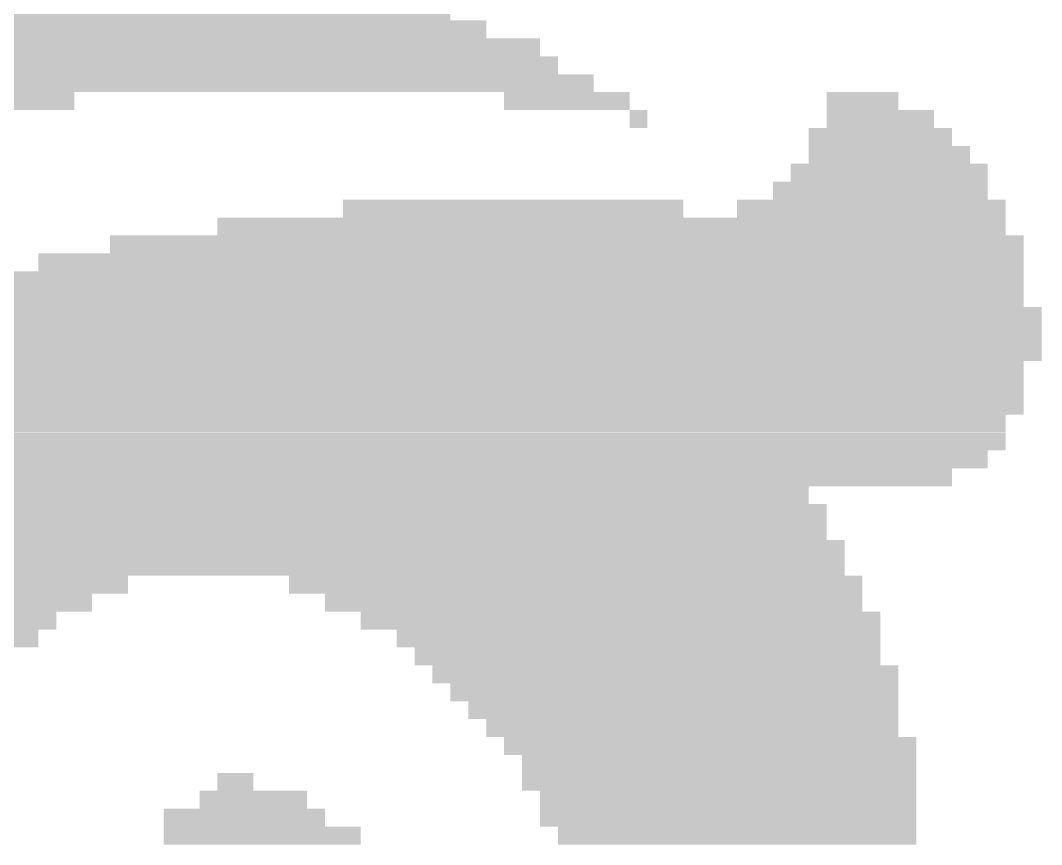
# Model space of a CAD drawing. Extents: x -35.6 to 35.6, y -20.1 to 20.1.
# Drawn here: x 7.921 to 9.369, y 4.168 to 5.337 of the extents above; entities that cross this region are included whole.
import ezdxf

# ---------------------------------------------------------------- set-up
doc = ezdxf.new("R2010")
doc.units = 0
doc.layers.add('21', color=253, linetype='CONTINUOUS')

# ---------------------------------------------------------------- blocks, each defined once
blk = doc.blocks.new('RECT')
blk.add_solid([(-0.5, -0.5), (0.5, -0.5), (-0.5, 0.5), (0.5, 0.5)])

msp = doc.modelspace()

# ---------------------------------------------------------------- block references
at = {"layer": '21', "xscale": 0.0254, "yscale": 0.0254}
for p in [(7.9082, 5.3494), (7.9336, 5.3494), (7.959, 5.3494), (7.9844, 5.3494), (8.0098, 5.3494), (8.0352, 5.3494), (8.0606, 5.3494), (8.086, 5.3494), (8.1114, 5.3494), (8.1368, 5.3494), (8.1622, 5.3494), (8.1876, 5.3494), (8.213, 5.3494), (8.2384, 5.3494), (8.2638, 5.3494), (8.2892, 5.3494), (8.3146, 5.3494), (8.34, 5.3494), (8.3654, 5.3494), (8.3908, 5.3494), (8.4162, 5.3494), (8.4416, 5.3494), (8.467, 5.3494), (8.4924, 5.3494), (8.5178, 5.3494), (7.9082, 5.324), (7.9336, 5.324), (7.959, 5.324), (7.9844, 5.324), (8.0098, 5.324), (8.0352, 5.324), (8.0606, 5.324), (8.086, 5.324), (8.1114, 5.324), (8.1368, 5.324), (8.1622, 5.324), (8.1876, 5.324), (8.213, 5.324), (8.2384, 5.324), (8.2638, 5.324), (8.2892, 5.324), (8.3146, 5.324), (8.34, 5.324), (8.3654, 5.324), (8.3908, 5.324), (8.4162, 5.324), (8.4416, 5.324), (8.467, 5.324), (8.4924, 5.324), (8.5178, 5.324), (8.5432, 5.324), (8.5686, 5.324), (7.9082, 5.2986), (7.9336, 5.2986), (7.959, 5.2986), (7.9844, 5.2986), (8.0098, 5.2986), (8.0352, 5.2986), (8.0606, 5.2986), (8.086, 5.2986), (8.1114, 5.2986), (8.1368, 5.2986), (8.1622, 5.2986), (8.1876, 5.2986), (8.213, 5.2986), (8.2384, 5.2986), (8.2638, 5.2986), (8.2892, 5.2986), (8.3146, 5.2986), (8.34, 5.2986), (8.3654, 5.2986), (8.3908, 5.2986), (8.4162, 5.2986), (8.4416, 5.2986), (8.467, 5.2986), (8.4924, 5.2986), (8.5178, 5.2986), (8.5432, 5.2986), (8.5686, 5.2986), (8.594, 5.2986), (8.6194, 5.2986), (8.6448, 5.2986), (7.9082, 5.2732), (7.9336, 5.2732), (7.959, 5.2732), (7.9844, 5.2732), (8.0098, 5.2732), (8.0352, 5.2732), (8.0606, 5.2732), (8.086, 5.2732), (8.1114, 5.2732), (8.1368, 5.2732), (8.1622, 5.2732), (8.1876, 5.2732), (8.213, 5.2732), (8.2384, 5.2732), (8.2638, 5.2732), (8.2892, 5.2732), (8.3146, 5.2732), (8.34, 5.2732), (8.3654, 5.2732), (8.3908, 5.2732), (8.4162, 5.2732), (8.4416, 5.2732), (8.467, 5.2732), (8.4924, 5.2732), (8.5178, 5.2732), (8.5432, 5.2732), (8.5686, 5.2732), (8.594, 5.2732), (8.6194, 5.2732), (8.6448, 5.2732), (8.6702, 5.2732), (7.9082, 5.2478), (7.9336, 5.2478), (7.959, 5.2478), (7.9844, 5.2478), (8.0098, 5.2478), (8.0352, 5.2478), (8.0606, 5.2478), (8.086, 5.2478), (8.1114, 5.2478), (8.1368, 5.2478), (8.1622, 5.2478), (8.1876, 5.2478), (8.213, 5.2478), (8.2384, 5.2478), (8.2638, 5.2478), (8.2892, 5.2478), (8.3146, 5.2478), (8.34, 5.2478), (8.3654, 5.2478), (8.3908, 5.2478), (8.4162, 5.2478), (8.4416, 5.2478), (8.467, 5.2478), (8.4924, 5.2478), (8.5178, 5.2478), (8.5432, 5.2478), (8.5686, 5.2478), (8.594, 5.2478), (8.6194, 5.2478), (8.6448, 5.2478), (8.6702, 5.2478), (8.6956, 5.2478), (8.721, 5.2478), (7.9082, 5.2224), (7.9336, 5.2224), (7.959, 5.2224), (7.9844, 5.2224), (8.6194, 5.2224), (8.6448, 5.2224), (8.6702, 5.2224), (8.6956, 5.2224), (8.721, 5.2224), (8.7464, 5.2224), (8.7718, 5.2224), (9.0766, 5.2224), (9.102, 5.2224), (9.1274, 5.2224), (9.1528, 5.2224), (8.7972, 5.197), (9.0766, 5.197), (9.102, 5.197), (9.1274, 5.197), (9.1528, 5.197), (9.1782, 5.197), (9.2036, 5.197), (9.0512, 5.1716), (9.0766, 5.1716), (9.102, 5.1716), (9.1274, 5.1716), (9.1528, 5.1716), (9.1782, 5.1716), (9.2036, 5.1716), (9.229, 5.1716), (9.0512, 5.1462), (9.0766, 5.1462), (9.102, 5.1462), (9.1274, 5.1462), (9.1528, 5.1462), (9.1782, 5.1462), (9.2036, 5.1462), (9.229, 5.1462), (9.2544, 5.1462), (9.0258, 5.1208), (9.0512, 5.1208), (9.0766, 5.1208), (9.102, 5.1208), (9.1274, 5.1208), (9.1528, 5.1208), (9.1782, 5.1208), (9.2036, 5.1208), (9.229, 5.1208), (9.2544, 5.1208), (9.2798, 5.1208), (9.0004, 5.0954), (9.0258, 5.0954), (9.0512, 5.0954), (9.0766, 5.0954), (9.102, 5.0954), (9.1274, 5.0954), (9.1528, 5.0954), (9.1782, 5.0954), (9.2036, 5.0954), (9.229, 5.0954), (9.2544, 5.0954), (9.2798, 5.0954), (8.3908, 5.07), (8.4162, 5.07), (8.4416, 5.07), (8.467, 5.07), (8.4924, 5.07), (8.5178, 5.07), (8.5432, 5.07), (8.5686, 5.07), (8.594, 5.07), (8.6194, 5.07), (8.6448, 5.07), (8.6702, 5.07), (8.6956, 5.07), (8.721, 5.07), (8.7464, 5.07), (8.7718, 5.07), (8.7972, 5.07), (8.8226, 5.07), (8.848, 5.07), (8.9496, 5.07), (8.975, 5.07), (9.0004, 5.07), (9.0258, 5.07), (9.0512, 5.07), (9.0766, 5.07), (9.102, 5.07), (9.1274, 5.07), (9.1528, 5.07), (9.1782, 5.07), (9.2036, 5.07), (9.229, 5.07), (9.2544, 5.07), (9.2798, 5.07), (9.3052, 5.07), (8.213, 5.0446), (8.2384, 5.0446), (8.2638, 5.0446), (8.2892, 5.0446), (8.3146, 5.0446), (8.34, 5.0446), (8.3654, 5.0446), (8.3908, 5.0446), (8.4162, 5.0446), (8.4416, 5.0446), (8.467, 5.0446), (8.4924, 5.0446), (8.5178, 5.0446), (8.5432, 5.0446), (8.5686, 5.0446), (8.594, 5.0446), (8.6194, 5.0446), (8.6448, 5.0446), (8.6702, 5.0446), (8.6956, 5.0446), (8.721, 5.0446), (8.7464, 5.0446), (8.7718, 5.0446), (8.7972, 5.0446), (8.8226, 5.0446), (8.848, 5.0446), (8.8734, 5.0446), (8.8988, 5.0446), (8.9242, 5.0446), (8.9496, 5.0446), (8.975, 5.0446), (9.0004, 5.0446), (9.0258, 5.0446), (9.0512, 5.0446), (9.0766, 5.0446), (9.102, 5.0446), (9.1274, 5.0446), (9.1528, 5.0446), (9.1782, 5.0446), (9.2036, 5.0446), (9.229, 5.0446), (9.2544, 5.0446), (9.2798, 5.0446), (9.3052, 5.0446), (8.0606, 5.0192), (8.086, 5.0192), (8.1114, 5.0192), (8.1368, 5.0192), (8.1622, 5.0192), (8.1876, 5.0192), (8.213, 5.0192), (8.2384, 5.0192), (8.2638, 5.0192), (8.2892, 5.0192), (8.3146, 5.0192), (8.34, 5.0192), (8.3654, 5.0192), (8.3908, 5.0192), (8.4162, 5.0192), (8.4416, 5.0192), (8.467, 5.0192), (8.4924, 5.0192), (8.5178, 5.0192), (8.5432, 5.0192), (8.5686, 5.0192), (8.594, 5.0192), (8.6194, 5.0192), (8.6448, 5.0192), (8.6702, 5.0192), (8.6956, 5.0192), (8.721, 5.0192), (8.7464, 5.0192), (8.7718, 5.0192), (8.7972, 5.0192), (8.8226, 5.0192), (8.848, 5.0192), (8.8734, 5.0192), (8.8988, 5.0192), (8.9242, 5.0192), (8.9496, 5.0192), (8.975, 5.0192), (9.0004, 5.0192), (9.0258, 5.0192), (9.0512, 5.0192), (9.0766, 5.0192), (9.102, 5.0192), (9.1274, 5.0192), (9.1528, 5.0192), (9.1782, 5.0192), (9.2036, 5.0192), (9.229, 5.0192), (9.2544, 5.0192), (9.2798, 5.0192), (9.3052, 5.0192), (9.3306, 5.0192), (7.959, 4.9938), (7.9844, 4.9938), (8.0098, 4.9938), (8.0352, 4.9938), (8.0606, 4.9938), (8.086, 4.9938), (8.1114, 4.9938), (8.1368, 4.9938), (8.1622, 4.9938), (8.1876, 4.9938), (8.213, 4.9938), (8.2384, 4.9938), (8.2638, 4.9938), (8.2892, 4.9938), (8.3146, 4.9938), (8.34, 4.9938), (8.3654, 4.9938), (8.3908, 4.9938), (8.4162, 4.9938), (8.4416, 4.9938), (8.467, 4.9938), (8.4924, 4.9938), (8.5178, 4.9938), (8.5432, 4.9938), (8.5686, 4.9938), (8.594, 4.9938), (8.6194, 4.9938), (8.6448, 4.9938), (8.6702, 4.9938), (8.6956, 4.9938), (8.721, 4.9938), (8.7464, 4.9938), (8.7718, 4.9938), (8.7972, 4.9938), (8.8226, 4.9938), (8.848, 4.9938), (8.8734, 4.9938), (8.8988, 4.9938), (8.9242, 4.9938), (8.9496, 4.9938), (8.975, 4.9938), (9.0004, 4.9938), (9.0258, 4.9938), (9.0512, 4.9938), (9.0766, 4.9938), (9.102, 4.9938), (9.1274, 4.9938), (9.1528, 4.9938), (9.1782, 4.9938), (9.2036, 4.9938), (9.229, 4.9938), (9.2544, 4.9938), (9.2798, 4.9938), (9.3052, 4.9938), (9.3306, 4.9938), (7.9082, 4.9684), (7.9336, 4.9684), (7.959, 4.9684), (7.9844, 4.9684), (8.0098, 4.9684), (8.0352, 4.9684), (8.0606, 4.9684), (8.086, 4.9684), (8.1114, 4.9684), (8.1368, 4.9684), (8.1622, 4.9684), (8.1876, 4.9684), (8.213, 4.9684), (8.2384, 4.9684), (8.2638, 4.9684), (8.2892, 4.9684), (8.3146, 4.9684), (8.34, 4.9684), (8.3654, 4.9684), (8.3908, 4.9684), (8.4162, 4.9684), (8.4416, 4.9684), (8.467, 4.9684), (8.4924, 4.9684), (8.5178, 4.9684), (8.5432, 4.9684), (8.5686, 4.9684), (8.594, 4.9684), (8.6194, 4.9684), (8.6448, 4.9684), (8.6702, 4.9684), (8.6956, 4.9684), (8.721, 4.9684), (8.7464, 4.9684), (8.7718, 4.9684), (8.7972, 4.9684), (8.8226, 4.9684), (8.848, 4.9684), (8.8734, 4.9684), (8.8988, 4.9684), (8.9242, 4.9684), (8.9496, 4.9684), (8.975, 4.9684), (9.0004, 4.9684), (9.0258, 4.9684), (9.0512, 4.9684), (9.0766, 4.9684), (9.102, 4.9684), (9.1274, 4.9684), (9.1528, 4.9684), (9.1782, 4.9684), (9.2036, 4.9684), (9.229, 4.9684), (9.2544, 4.9684), (9.2798, 4.9684), (9.3052, 4.9684), (9.3306, 4.9684), (7.9082, 4.943), (7.9336, 4.943), (7.959, 4.943), (7.9844, 4.943), (8.0098, 4.943), (8.0352, 4.943), (8.0606, 4.943), (8.086, 4.943), (8.1114, 4.943), (8.1368, 4.943), (8.1622, 4.943), (8.1876, 4.943), (8.213, 4.943), (8.2384, 4.943), (8.2638, 4.943), (8.2892, 4.943), (8.3146, 4.943), (8.34, 4.943), (8.3654, 4.943), (8.3908, 4.943), (8.4162, 4.943), (8.4416, 4.943), (8.467, 4.943), (8.4924, 4.943), (8.5178, 4.943), (8.5432, 4.943), (8.5686, 4.943), (8.594, 4.943), (8.6194, 4.943), (8.6448, 4.943), (8.6702, 4.943), (8.6956, 4.943), (8.721, 4.943), (8.7464, 4.943), (8.7718, 4.943), (8.7972, 4.943), (8.8226, 4.943), (8.848, 4.943), (8.8734, 4.943), (8.8988, 4.943), (8.9242, 4.943), (8.9496, 4.943), (8.975, 4.943), (9.0004, 4.943), (9.0258, 4.943), (9.0512, 4.943), (9.0766, 4.943), (9.102, 4.943), (9.1274, 4.943), (9.1528, 4.943), (9.1782, 4.943), (9.2036, 4.943), (9.229, 4.943), (9.2544, 4.943), (9.2798, 4.943), (9.3052, 4.943), (9.3306, 4.943), (7.9082, 4.9176), (7.9336, 4.9176), (7.959, 4.9176), (7.9844, 4.9176), (8.0098, 4.9176), (8.0352, 4.9176), (8.0606, 4.9176), (8.086, 4.9176), (8.1114, 4.9176), (8.1368, 4.9176), (8.1622, 4.9176), (8.1876, 4.9176), (8.213, 4.9176), (8.2384, 4.9176), (8.2638, 4.9176), (8.2892, 4.9176), (8.3146, 4.9176), (8.34, 4.9176), (8.3654, 4.9176), (8.3908, 4.9176), (8.4162, 4.9176), (8.4416, 4.9176), (8.467, 4.9176), (8.4924, 4.9176), (8.5178, 4.9176), (8.5432, 4.9176), (8.5686, 4.9176), (8.594, 4.9176), (8.6194, 4.9176), (8.6448, 4.9176), (8.6702, 4.9176), (8.6956, 4.9176), (8.721, 4.9176), (8.7464, 4.9176), (8.7718, 4.9176), (8.7972, 4.9176), (8.8226, 4.9176), (8.848, 4.9176), (8.8734, 4.9176), (8.8988, 4.9176), (8.9242, 4.9176), (8.9496, 4.9176), (8.975, 4.9176), (9.0004, 4.9176), (9.0258, 4.9176), (9.0512, 4.9176), (9.0766, 4.9176), (9.102, 4.9176), (9.1274, 4.9176), (9.1528, 4.9176), (9.1782, 4.9176), (9.2036, 4.9176), (9.229, 4.9176), (9.2544, 4.9176), (9.2798, 4.9176), (9.3052, 4.9176), (9.3306, 4.9176), (9.356, 4.9176), (7.9082, 4.8922), (7.9336, 4.8922), (7.959, 4.8922), (7.9844, 4.8922), (8.0098, 4.8922), (8.0352, 4.8922), (8.0606, 4.8922), (8.086, 4.8922), (8.1114, 4.8922), (8.1368, 4.8922), (8.1622, 4.8922), (8.1876, 4.8922), (8.213, 4.8922), (8.2384, 4.8922), (8.2638, 4.8922), (8.2892, 4.8922), (8.3146, 4.8922), (8.34, 4.8922), (8.3654, 4.8922), (8.3908, 4.8922), (8.4162, 4.8922), (8.4416, 4.8922), (8.467, 4.8922), (8.4924, 4.8922), (8.5178, 4.8922), (8.5432, 4.8922), (8.5686, 4.8922), (8.594, 4.8922), (8.6194, 4.8922), (8.6448, 4.8922), (8.6702, 4.8922), (8.6956, 4.8922), (8.721, 4.8922), (8.7464, 4.8922), (8.7718, 4.8922), (8.7972, 4.8922), (8.8226, 4.8922), (8.848, 4.8922), (8.8734, 4.8922), (8.8988, 4.8922), (8.9242, 4.8922), (8.9496, 4.8922), (8.975, 4.8922), (9.0004, 4.8922), (9.0258, 4.8922), (9.0512, 4.8922), (9.0766, 4.8922), (9.102, 4.8922), (9.1274, 4.8922), (9.1528, 4.8922), (9.1782, 4.8922), (9.2036, 4.8922), (9.229, 4.8922), (9.2544, 4.8922), (9.2798, 4.8922), (9.3052, 4.8922), (9.3306, 4.8922), (9.356, 4.8922), (7.9082, 4.8668), (7.9336, 4.8668), (7.959, 4.8668), (7.9844, 4.8668), (8.0098, 4.8668), (8.0352, 4.8668), (8.0606, 4.8668), (8.086, 4.8668), (8.1114, 4.8668), (8.1368, 4.8668), (8.1622, 4.8668), (8.1876, 4.8668), (8.213, 4.8668), (8.2384, 4.8668), (8.2638, 4.8668), (8.2892, 4.8668), (8.3146, 4.8668), (8.34, 4.8668), (8.3654, 4.8668), (8.3908, 4.8668), (8.4162, 4.8668), (8.4416, 4.8668), (8.467, 4.8668), (8.4924, 4.8668), (8.5178, 4.8668), (8.5432, 4.8668), (8.5686, 4.8668), (8.594, 4.8668), (8.6194, 4.8668), (8.6448, 4.8668), (8.6702, 4.8668), (8.6956, 4.8668), (8.721, 4.8668), (8.7464, 4.8668), (8.7718, 4.8668), (8.7972, 4.8668), (8.8226, 4.8668), (8.848, 4.8668), (8.8734, 4.8668), (8.8988, 4.8668), (8.9242, 4.8668), (8.9496, 4.8668), (8.975, 4.8668), (9.0004, 4.8668), (9.0258, 4.8668), (9.0512, 4.8668), (9.0766, 4.8668), (9.102, 4.8668), (9.1274, 4.8668), (9.1528, 4.8668), (9.1782, 4.8668), (9.2036, 4.8668), (9.229, 4.8668), (9.2544, 4.8668), (9.2798, 4.8668), (9.3052, 4.8668), (9.3306, 4.8668), (9.356, 4.8668), (7.9082, 4.8414), (7.9336, 4.8414), (7.959, 4.8414), (7.9844, 4.8414), (8.0098, 4.8414), (8.0352, 4.8414), (8.0606, 4.8414), (8.086, 4.8414), (8.1114, 4.8414), (8.1368, 4.8414), (8.1622, 4.8414), (8.1876, 4.8414), (8.213, 4.8414), (8.2384, 4.8414), (8.2638, 4.8414), (8.2892, 4.8414), (8.3146, 4.8414), (8.34, 4.8414), (8.3654, 4.8414), (8.3908, 4.8414), (8.4162, 4.8414), (8.4416, 4.8414), (8.467, 4.8414), (8.4924, 4.8414), (8.5178, 4.8414), (8.5432, 4.8414), (8.5686, 4.8414), (8.594, 4.8414), (8.6194, 4.8414), (8.6448, 4.8414), (8.6702, 4.8414), (8.6956, 4.8414), (8.721, 4.8414), (8.7464, 4.8414), (8.7718, 4.8414), (8.7972, 4.8414), (8.8226, 4.8414), (8.848, 4.8414), (8.8734, 4.8414), (8.8988, 4.8414), (8.9242, 4.8414), (8.9496, 4.8414), (8.975, 4.8414), (9.0004, 4.8414), (9.0258, 4.8414), (9.0512, 4.8414), (9.0766, 4.8414), (9.102, 4.8414), (9.1274, 4.8414), (9.1528, 4.8414), (9.1782, 4.8414), (9.2036, 4.8414), (9.229, 4.8414), (9.2544, 4.8414), (9.2798, 4.8414), (9.3052, 4.8414), (9.3306, 4.8414), (7.9082, 4.816), (7.9336, 4.816), (7.959, 4.816), (7.9844, 4.816), (8.0098, 4.816), (8.0352, 4.816), (8.0606, 4.816), (8.086, 4.816), (8.1114, 4.816), (8.1368, 4.816), (8.1622, 4.816), (8.1876, 4.816), (8.213, 4.816), (8.2384, 4.816), (8.2638, 4.816), (8.2892, 4.816), (8.3146, 4.816), (8.34, 4.816), (8.3654, 4.816), (8.3908, 4.816), (8.4162, 4.816), (8.4416, 4.816), (8.467, 4.816), (8.4924, 4.816), (8.5178, 4.816), (8.5432, 4.816), (8.5686, 4.816), (8.594, 4.816), (8.6194, 4.816), (8.6448, 4.816), (8.6702, 4.816), (8.6956, 4.816), (8.721, 4.816), (8.7464, 4.816), (8.7718, 4.816), (8.7972, 4.816), (8.8226, 4.816), (8.848, 4.816), (8.8734, 4.816), (8.8988, 4.816), (8.9242, 4.816), (8.9496, 4.816), (8.975, 4.816), (9.0004, 4.816), (9.0258, 4.816), (9.0512, 4.816), (9.0766, 4.816), (9.102, 4.816), (9.1274, 4.816), (9.1528, 4.816), (9.1782, 4.816), (9.2036, 4.816), (9.229, 4.816), (9.2544, 4.816), (9.2798, 4.816), (9.3052, 4.816), (9.3306, 4.816), (7.9082, 4.7906), (7.9336, 4.7906), (7.959, 4.7906), (7.9844, 4.7906), (8.0098, 4.7906), (8.0352, 4.7906), (8.0606, 4.7906), (8.086, 4.7906), (8.1114, 4.7906), (8.1368, 4.7906), (8.1622, 4.7906), (8.1876, 4.7906), (8.213, 4.7906), (8.2384, 4.7906), (8.2638, 4.7906), (8.2892, 4.7906), (8.3146, 4.7906), (8.34, 4.7906), (8.3654, 4.7906), (8.3908, 4.7906), (8.4162, 4.7906), (8.4416, 4.7906), (8.467, 4.7906), (8.4924, 4.7906), (8.5178, 4.7906), (8.5432, 4.7906), (8.5686, 4.7906), (8.594, 4.7906), (8.6194, 4.7906), (8.6448, 4.7906), (8.6702, 4.7906), (8.6956, 4.7906), (8.721, 4.7906), (8.7464, 4.7906), (8.7718, 4.7906), (8.7972, 4.7906), (8.8226, 4.7906), (8.848, 4.7906), (8.8734, 4.7906), (8.8988, 4.7906), (8.9242, 4.7906), (8.9496, 4.7906), (8.975, 4.7906), (9.0004, 4.7906), (9.0258, 4.7906), (9.0512, 4.7906), (9.0766, 4.7906), (9.102, 4.7906), (9.1274, 4.7906), (9.1528, 4.7906), (9.1782, 4.7906), (9.2036, 4.7906), (9.229, 4.7906), (9.2544, 4.7906), (9.2798, 4.7906), (9.3052, 4.7906), (9.3306, 4.7906), (7.9082, 4.7652), (7.9336, 4.7652), (7.959, 4.7652), (7.9844, 4.7652), (8.0098, 4.7652), (8.0352, 4.7652), (8.0606, 4.7652), (8.086, 4.7652), (8.1114, 4.7652), (8.1368, 4.7652), (8.1622, 4.7652), (8.1876, 4.7652), (8.213, 4.7652), (8.2384, 4.7652), (8.2638, 4.7652), (8.2892, 4.7652), (8.3146, 4.7652), (8.34, 4.7652), (8.3654, 4.7652), (8.3908, 4.7652), (8.4162, 4.7652), (8.4416, 4.7652), (8.467, 4.7652), (8.4924, 4.7652), (8.5178, 4.7652), (8.5432, 4.7652), (8.5686, 4.7652), (8.594, 4.7652), (8.6194, 4.7652), (8.6448, 4.7652), (8.6702, 4.7652), (8.6956, 4.7652), (8.721, 4.7652), (8.7464, 4.7652), (8.7718, 4.7652), (8.7972, 4.7652), (8.8226, 4.7652), (8.848, 4.7652), (8.8734, 4.7652), (8.8988, 4.7652), (8.9242, 4.7652), (8.9496, 4.7652), (8.975, 4.7652), (9.0004, 4.7652), (9.0258, 4.7652), (9.0512, 4.7652), (9.0766, 4.7652), (9.102, 4.7652), (9.1274, 4.7652), (9.1528, 4.7652), (9.1782, 4.7652), (9.2036, 4.7652), (9.229, 4.7652), (9.2544, 4.7652), (9.2798, 4.7652), (9.3052, 4.7652), (7.9082, 4.7398), (7.9336, 4.7398), (7.959, 4.7398), (7.9844, 4.7398), (8.0098, 4.7398), (8.0352, 4.7398), (8.0606, 4.7398), (8.086, 4.7398), (8.1114, 4.7398), (8.1368, 4.7398), (8.1622, 4.7398), (8.1876, 4.7398), (8.213, 4.7398), (8.2384, 4.7398), (8.2638, 4.7398), (8.2892, 4.7398), (8.3146, 4.7398), (8.34, 4.7398), (8.3654, 4.7398), (8.3908, 4.7398), (8.4162, 4.7398), (8.4416, 4.7398), (8.467, 4.7398), (8.4924, 4.7398), (8.5178, 4.7398), (8.5432, 4.7398), (8.5686, 4.7398), (8.594, 4.7398), (8.6194, 4.7398), (8.6448, 4.7398), (8.6702, 4.7398), (8.6956, 4.7398), (8.721, 4.7398), (8.7464, 4.7398), (8.7718, 4.7398), (8.7972, 4.7398), (8.8226, 4.7398), (8.848, 4.7398), (8.8734, 4.7398), (8.8988, 4.7398), (8.9242, 4.7398), (8.9496, 4.7398), (8.975, 4.7398), (9.0004, 4.7398), (9.0258, 4.7398), (9.0512, 4.7398), (9.0766, 4.7398), (9.102, 4.7398), (9.1274, 4.7398), (9.1528, 4.7398), (9.1782, 4.7398), (9.2036, 4.7398), (9.229, 4.7398), (9.2544, 4.7398), (9.2798, 4.7398), (9.3052, 4.7398), (7.9082, 4.7144), (7.9336, 4.7144), (7.959, 4.7144), (7.9844, 4.7144), (8.0098, 4.7144), (8.0352, 4.7144), (8.0606, 4.7144), (8.086, 4.7144), (8.1114, 4.7144), (8.1368, 4.7144), (8.1622, 4.7144), (8.1876, 4.7144), (8.213, 4.7144), (8.2384, 4.7144), (8.2638, 4.7144), (8.2892, 4.7144), (8.3146, 4.7144), (8.34, 4.7144), (8.3654, 4.7144), (8.3908, 4.7144), (8.4162, 4.7144), (8.4416, 4.7144), (8.467, 4.7144), (8.4924, 4.7144), (8.5178, 4.7144), (8.5432, 4.7144), (8.5686, 4.7144), (8.594, 4.7144), (8.6194, 4.7144), (8.6448, 4.7144), (8.6702, 4.7144), (8.6956, 4.7144), (8.721, 4.7144), (8.7464, 4.7144), (8.7718, 4.7144), (8.7972, 4.7144), (8.8226, 4.7144), (8.848, 4.7144), (8.8734, 4.7144), (8.8988, 4.7144), (8.9242, 4.7144), (8.9496, 4.7144), (8.975, 4.7144), (9.0004, 4.7144), (9.0258, 4.7144), (9.0512, 4.7144), (9.0766, 4.7144), (9.102, 4.7144), (9.1274, 4.7144), (9.1528, 4.7144), (9.1782, 4.7144), (9.2036, 4.7144), (9.229, 4.7144), (9.2544, 4.7144), (9.2798, 4.7144), (7.9082, 4.689), (7.9336, 4.689), (7.959, 4.689), (7.9844, 4.689), (8.0098, 4.689), (8.0352, 4.689), (8.0606, 4.689), (8.086, 4.689), (8.1114, 4.689), (8.1368, 4.689), (8.1622, 4.689), (8.1876, 4.689), (8.213, 4.689), (8.2384, 4.689), (8.2638, 4.689), (8.2892, 4.689), (8.3146, 4.689), (8.34, 4.689), (8.3654, 4.689), (8.3908, 4.689), (8.4162, 4.689), (8.4416, 4.689), (8.467, 4.689), (8.4924, 4.689), (8.5178, 4.689), (8.5432, 4.689), (8.5686, 4.689), (8.594, 4.689), (8.6194, 4.689), (8.6448, 4.689), (8.6702, 4.689), (8.6956, 4.689), (8.721, 4.689), (8.7464, 4.689), (8.7718, 4.689), (8.7972, 4.689), (8.8226, 4.689), (8.848, 4.689), (8.8734, 4.689), (8.8988, 4.689), (8.9242, 4.689), (8.9496, 4.689), (8.975, 4.689), (9.0004, 4.689), (9.0258, 4.689), (9.0512, 4.689), (9.0766, 4.689), (9.102, 4.689), (9.1274, 4.689), (9.1528, 4.689), (9.1782, 4.689), (9.2036, 4.689), (9.229, 4.689), (7.9082, 4.6636), (7.9336, 4.6636), (7.959, 4.6636), (7.9844, 4.6636), (8.0098, 4.6636), (8.0352, 4.6636), (8.0606, 4.6636), (8.086, 4.6636), (8.1114, 4.6636), (8.1368, 4.6636), (8.1622, 4.6636), (8.1876, 4.6636), (8.213, 4.6636), (8.2384, 4.6636), (8.2638, 4.6636), (8.2892, 4.6636), (8.3146, 4.6636), (8.34, 4.6636), (8.3654, 4.6636), (8.3908, 4.6636), (8.4162, 4.6636), (8.4416, 4.6636), (8.467, 4.6636), (8.4924, 4.6636), (8.5178, 4.6636), (8.5432, 4.6636), (8.5686, 4.6636), (8.594, 4.6636), (8.6194, 4.6636), (8.6448, 4.6636), (8.6702, 4.6636), (8.6956, 4.6636), (8.721, 4.6636), (8.7464, 4.6636), (8.7718, 4.6636), (8.7972, 4.6636), (8.8226, 4.6636), (8.848, 4.6636), (8.8734, 4.6636), (8.8988, 4.6636), (8.9242, 4.6636), (8.9496, 4.6636), (8.975, 4.6636), (9.0004, 4.6636), (9.0258, 4.6636), (7.9082, 4.6382), (7.9336, 4.6382), (7.959, 4.6382), (7.9844, 4.6382), (8.0098, 4.6382), (8.0352, 4.6382), (8.0606, 4.6382), (8.086, 4.6382), (8.1114, 4.6382), (8.1368, 4.6382), (8.1622, 4.6382), (8.1876, 4.6382), (8.213, 4.6382), (8.2384, 4.6382), (8.2638, 4.6382), (8.2892, 4.6382), (8.3146, 4.6382), (8.34, 4.6382), (8.3654, 4.6382), (8.3908, 4.6382), (8.4162, 4.6382), (8.4416, 4.6382), (8.467, 4.6382), (8.4924, 4.6382), (8.5178, 4.6382), (8.5432, 4.6382), (8.5686, 4.6382), (8.594, 4.6382), (8.6194, 4.6382), (8.6448, 4.6382), (8.6702, 4.6382), (8.6956, 4.6382), (8.721, 4.6382), (8.7464, 4.6382), (8.7718, 4.6382), (8.7972, 4.6382), (8.8226, 4.6382), (8.848, 4.6382), (8.8734, 4.6382), (8.8988, 4.6382), (8.9242, 4.6382), (8.9496, 4.6382), (8.975, 4.6382), (9.0004, 4.6382), (9.0258, 4.6382), (9.0512, 4.6382), (7.9082, 4.6128), (7.9336, 4.6128), (7.959, 4.6128), (7.9844, 4.6128), (8.0098, 4.6128), (8.0352, 4.6128), (8.0606, 4.6128), (8.086, 4.6128), (8.1114, 4.6128), (8.1368, 4.6128), (8.1622, 4.6128), (8.1876, 4.6128), (8.213, 4.6128), (8.2384, 4.6128), (8.2638, 4.6128), (8.2892, 4.6128), (8.3146, 4.6128), (8.34, 4.6128), (8.3654, 4.6128), (8.3908, 4.6128), (8.4162, 4.6128), (8.4416, 4.6128), (8.467, 4.6128), (8.4924, 4.6128), (8.5178, 4.6128), (8.5432, 4.6128), (8.5686, 4.6128), (8.594, 4.6128), (8.6194, 4.6128), (8.6448, 4.6128), (8.6702, 4.6128), (8.6956, 4.6128), (8.721, 4.6128), (8.7464, 4.6128), (8.7718, 4.6128), (8.7972, 4.6128), (8.8226, 4.6128), (8.848, 4.6128), (8.8734, 4.6128), (8.8988, 4.6128), (8.9242, 4.6128), (8.9496, 4.6128), (8.975, 4.6128), (9.0004, 4.6128), (9.0258, 4.6128), (9.0512, 4.6128), (7.9082, 4.5874), (7.9336, 4.5874), (7.959, 4.5874), (7.9844, 4.5874), (8.0098, 4.5874), (8.0352, 4.5874), (8.0606, 4.5874), (8.086, 4.5874), (8.1114, 4.5874), (8.1368, 4.5874), (8.1622, 4.5874), (8.1876, 4.5874), (8.213, 4.5874), (8.2384, 4.5874), (8.2638, 4.5874), (8.2892, 4.5874), (8.3146, 4.5874), (8.34, 4.5874), (8.3654, 4.5874), (8.3908, 4.5874), (8.4162, 4.5874), (8.4416, 4.5874), (8.467, 4.5874), (8.4924, 4.5874), (8.5178, 4.5874), (8.5432, 4.5874), (8.5686, 4.5874), (8.594, 4.5874), (8.6194, 4.5874), (8.6448, 4.5874), (8.6702, 4.5874), (8.6956, 4.5874), (8.721, 4.5874), (8.7464, 4.5874), (8.7718, 4.5874), (8.7972, 4.5874), (8.8226, 4.5874), (8.848, 4.5874), (8.8734, 4.5874), (8.8988, 4.5874), (8.9242, 4.5874), (8.9496, 4.5874), (8.975, 4.5874), (9.0004, 4.5874), (9.0258, 4.5874), (9.0512, 4.5874), (9.0766, 4.5874), (7.9082, 4.562), (7.9336, 4.562), (7.959, 4.562), (7.9844, 4.562), (8.0098, 4.562), (8.0352, 4.562), (8.0606, 4.562), (8.086, 4.562), (8.1114, 4.562), (8.1368, 4.562), (8.1622, 4.562), (8.1876, 4.562), (8.213, 4.562), (8.2384, 4.562), (8.2638, 4.562), (8.2892, 4.562), (8.3146, 4.562), (8.34, 4.562), (8.3654, 4.562), (8.3908, 4.562), (8.4162, 4.562), (8.4416, 4.562), (8.467, 4.562), (8.4924, 4.562), (8.5178, 4.562), (8.5432, 4.562), (8.5686, 4.562), (8.594, 4.562), (8.6194, 4.562), (8.6448, 4.562), (8.6702, 4.562), (8.6956, 4.562), (8.721, 4.562), (8.7464, 4.562), (8.7718, 4.562), (8.7972, 4.562), (8.8226, 4.562), (8.848, 4.562), (8.8734, 4.562), (8.8988, 4.562), (8.9242, 4.562), (8.9496, 4.562), (8.975, 4.562), (9.0004, 4.562), (9.0258, 4.562), (9.0512, 4.562), (9.0766, 4.562), (7.9082, 4.5366), (7.9336, 4.5366), (7.959, 4.5366), (7.9844, 4.5366), (8.0098, 4.5366), (8.0352, 4.5366), (8.0606, 4.5366), (8.3146, 4.5366), (8.34, 4.5366), (8.3654, 4.5366), (8.3908, 4.5366), (8.4162, 4.5366), (8.4416, 4.5366), (8.467, 4.5366), (8.4924, 4.5366), (8.5178, 4.5366), (8.5432, 4.5366), (8.5686, 4.5366), (8.594, 4.5366), (8.6194, 4.5366), (8.6448, 4.5366), (8.6702, 4.5366), (8.6956, 4.5366), (8.721, 4.5366), (8.7464, 4.5366), (8.7718, 4.5366), (8.7972, 4.5366), (8.8226, 4.5366), (8.848, 4.5366), (8.8734, 4.5366), (8.8988, 4.5366), (8.9242, 4.5366), (8.9496, 4.5366), (8.975, 4.5366), (9.0004, 4.5366), (9.0258, 4.5366), (9.0512, 4.5366), (9.0766, 4.5366), (9.102, 4.5366), (7.9082, 4.5112), (7.9336, 4.5112), (7.959, 4.5112), (7.9844, 4.5112), (8.0098, 4.5112), (8.3654, 4.5112), (8.3908, 4.5112), (8.4162, 4.5112), (8.4416, 4.5112), (8.467, 4.5112), (8.4924, 4.5112), (8.5178, 4.5112), (8.5432, 4.5112), (8.5686, 4.5112), (8.594, 4.5112), (8.6194, 4.5112), (8.6448, 4.5112), (8.6702, 4.5112), (8.6956, 4.5112), (8.721, 4.5112), (8.7464, 4.5112), (8.7718, 4.5112), (8.7972, 4.5112), (8.8226, 4.5112), (8.848, 4.5112), (8.8734, 4.5112), (8.8988, 4.5112), (8.9242, 4.5112), (8.9496, 4.5112), (8.975, 4.5112), (9.0004, 4.5112), (9.0258, 4.5112), (9.0512, 4.5112), (9.0766, 4.5112), (9.102, 4.5112), (7.9082, 4.4858), (7.9336, 4.4858), (7.959, 4.4858), (8.4162, 4.4858), (8.4416, 4.4858), (8.467, 4.4858), (8.4924, 4.4858), (8.5178, 4.4858), (8.5432, 4.4858), (8.5686, 4.4858), (8.594, 4.4858), (8.6194, 4.4858), (8.6448, 4.4858), (8.6702, 4.4858), (8.6956, 4.4858), (8.721, 4.4858), (8.7464, 4.4858), (8.7718, 4.4858), (8.7972, 4.4858), (8.8226, 4.4858), (8.848, 4.4858), (8.8734, 4.4858), (8.8988, 4.4858), (8.9242, 4.4858), (8.9496, 4.4858), (8.975, 4.4858), (9.0004, 4.4858), (9.0258, 4.4858), (9.0512, 4.4858), (9.0766, 4.4858), (9.102, 4.4858), (9.1274, 4.4858), (7.9082, 4.4604), (7.9336, 4.4604), (8.467, 4.4604), (8.4924, 4.4604), (8.5178, 4.4604), (8.5432, 4.4604), (8.5686, 4.4604), (8.594, 4.4604), (8.6194, 4.4604), (8.6448, 4.4604), (8.6702, 4.4604), (8.6956, 4.4604), (8.721, 4.4604), (8.7464, 4.4604), (8.7718, 4.4604), (8.7972, 4.4604), (8.8226, 4.4604), (8.848, 4.4604), (8.8734, 4.4604), (8.8988, 4.4604), (8.9242, 4.4604), (8.9496, 4.4604), (8.975, 4.4604), (9.0004, 4.4604), (9.0258, 4.4604), (9.0512, 4.4604), (9.0766, 4.4604), (9.102, 4.4604), (9.1274, 4.4604), (8.4924, 4.435), (8.5178, 4.435), (8.5432, 4.435), (8.5686, 4.435), (8.594, 4.435), (8.6194, 4.435), (8.6448, 4.435), (8.6702, 4.435), (8.6956, 4.435), (8.721, 4.435), (8.7464, 4.435), (8.7718, 4.435), (8.7972, 4.435), (8.8226, 4.435), (8.848, 4.435), (8.8734, 4.435), (8.8988, 4.435), (8.9242, 4.435), (8.9496, 4.435), (8.975, 4.435), (9.0004, 4.435), (9.0258, 4.435), (9.0512, 4.435), (9.0766, 4.435), (9.102, 4.435), (9.1274, 4.435), (8.5178, 4.4096), (8.5432, 4.4096), (8.5686, 4.4096), (8.594, 4.4096), (8.6194, 4.4096), (8.6448, 4.4096), (8.6702, 4.4096), (8.6956, 4.4096), (8.721, 4.4096), (8.7464, 4.4096), (8.7718, 4.4096), (8.7972, 4.4096), (8.8226, 4.4096), (8.848, 4.4096), (8.8734, 4.4096), (8.8988, 4.4096), (8.9242, 4.4096), (8.9496, 4.4096), (8.975, 4.4096), (9.0004, 4.4096), (9.0258, 4.4096), (9.0512, 4.4096), (9.0766, 4.4096), (9.102, 4.4096), (9.1274, 4.4096), (9.1528, 4.4096), (8.5432, 4.3842), (8.5686, 4.3842), (8.594, 4.3842), (8.6194, 4.3842), (8.6448, 4.3842), (8.6702, 4.3842), (8.6956, 4.3842), (8.721, 4.3842), (8.7464, 4.3842), (8.7718, 4.3842), (8.7972, 4.3842), (8.8226, 4.3842), (8.848, 4.3842), (8.8734, 4.3842), (8.8988, 4.3842), (8.9242, 4.3842), (8.9496, 4.3842), (8.975, 4.3842), (9.0004, 4.3842), (9.0258, 4.3842), (9.0512, 4.3842), (9.0766, 4.3842), (9.102, 4.3842), (9.1274, 4.3842), (9.1528, 4.3842), (8.5686, 4.3588), (8.594, 4.3588), (8.6194, 4.3588), (8.6448, 4.3588), (8.6702, 4.3588), (8.6956, 4.3588), (8.721, 4.3588), (8.7464, 4.3588), (8.7718, 4.3588), (8.7972, 4.3588), (8.8226, 4.3588), (8.848, 4.3588), (8.8734, 4.3588), (8.8988, 4.3588), (8.9242, 4.3588), (8.9496, 4.3588), (8.975, 4.3588), (9.0004, 4.3588), (9.0258, 4.3588), (9.0512, 4.3588), (9.0766, 4.3588), (9.102, 4.3588), (9.1274, 4.3588), (9.1528, 4.3588), (8.594, 4.3334), (8.6194, 4.3334), (8.6448, 4.3334), (8.6702, 4.3334), (8.6956, 4.3334), (8.721, 4.3334), (8.7464, 4.3334), (8.7718, 4.3334), (8.7972, 4.3334), (8.8226, 4.3334), (8.848, 4.3334), (8.8734, 4.3334), (8.8988, 4.3334), (8.9242, 4.3334), (8.9496, 4.3334), (8.975, 4.3334), (9.0004, 4.3334), (9.0258, 4.3334), (9.0512, 4.3334), (9.0766, 4.3334), (9.102, 4.3334), (9.1274, 4.3334), (9.1528, 4.3334), (8.6194, 4.308), (8.6448, 4.308), (8.6702, 4.308), (8.6956, 4.308), (8.721, 4.308), (8.7464, 4.308), (8.7718, 4.308), (8.7972, 4.308), (8.8226, 4.308), (8.848, 4.308), (8.8734, 4.308), (8.8988, 4.308), (8.9242, 4.308), (8.9496, 4.308), (8.975, 4.308), (9.0004, 4.308), (9.0258, 4.308), (9.0512, 4.308), (9.0766, 4.308), (9.102, 4.308), (9.1274, 4.308), (9.1528, 4.308), (9.1782, 4.308), (8.6448, 4.2826), (8.6702, 4.2826), (8.6956, 4.2826), (8.721, 4.2826), (8.7464, 4.2826), (8.7718, 4.2826), (8.7972, 4.2826), (8.8226, 4.2826), (8.848, 4.2826), (8.8734, 4.2826), (8.8988, 4.2826), (8.9242, 4.2826), (8.9496, 4.2826), (8.975, 4.2826), (9.0004, 4.2826), (9.0258, 4.2826), (9.0512, 4.2826), (9.0766, 4.2826), (9.102, 4.2826), (9.1274, 4.2826), (9.1528, 4.2826), (9.1782, 4.2826), (8.213, 4.2572), (8.2384, 4.2572), (8.6448, 4.2572), (8.6702, 4.2572), (8.6956, 4.2572), (8.721, 4.2572), (8.7464, 4.2572), (8.7718, 4.2572), (8.7972, 4.2572), (8.8226, 4.2572), (8.848, 4.2572), (8.8734, 4.2572), (8.8988, 4.2572), (8.9242, 4.2572), (8.9496, 4.2572), (8.975, 4.2572), (9.0004, 4.2572), (9.0258, 4.2572), (9.0512, 4.2572), (9.0766, 4.2572), (9.102, 4.2572), (9.1274, 4.2572), (9.1528, 4.2572), (9.1782, 4.2572), (8.1876, 4.2318), (8.213, 4.2318), (8.2384, 4.2318), (8.2638, 4.2318), (8.2892, 4.2318), (8.3146, 4.2318), (8.6702, 4.2318), (8.6956, 4.2318), (8.721, 4.2318), (8.7464, 4.2318), (8.7718, 4.2318), (8.7972, 4.2318), (8.8226, 4.2318), (8.848, 4.2318), (8.8734, 4.2318), (8.8988, 4.2318), (8.9242, 4.2318), (8.9496, 4.2318), (8.975, 4.2318), (9.0004, 4.2318), (9.0258, 4.2318), (9.0512, 4.2318), (9.0766, 4.2318), (9.102, 4.2318), (9.1274, 4.2318), (9.1528, 4.2318), (9.1782, 4.2318), (8.1368, 4.2064), (8.1622, 4.2064), (8.1876, 4.2064), (8.213, 4.2064), (8.2384, 4.2064), (8.2638, 4.2064), (8.2892, 4.2064), (8.3146, 4.2064), (8.34, 4.2064), (8.6702, 4.2064), (8.6956, 4.2064), (8.721, 4.2064), (8.7464, 4.2064), (8.7718, 4.2064), (8.7972, 4.2064), (8.8226, 4.2064), (8.848, 4.2064), (8.8734, 4.2064), (8.8988, 4.2064), (8.9242, 4.2064), (8.9496, 4.2064), (8.975, 4.2064), (9.0004, 4.2064), (9.0258, 4.2064), (9.0512, 4.2064), (9.0766, 4.2064), (9.102, 4.2064), (9.1274, 4.2064), (9.1528, 4.2064), (9.1782, 4.2064), (8.1368, 4.181), (8.1622, 4.181), (8.1876, 4.181), (8.213, 4.181), (8.2384, 4.181), (8.2638, 4.181), (8.2892, 4.181), (8.3146, 4.181), (8.34, 4.181), (8.3654, 4.181), (8.3908, 4.181), (8.6956, 4.181), (8.721, 4.181), (8.7464, 4.181), (8.7718, 4.181), (8.7972, 4.181), (8.8226, 4.181), (8.848, 4.181), (8.8734, 4.181), (8.8988, 4.181), (8.9242, 4.181), (8.9496, 4.181), (8.975, 4.181), (9.0004, 4.181), (9.0258, 4.181), (9.0512, 4.181), (9.0766, 4.181), (9.102, 4.181), (9.1274, 4.181), (9.1528, 4.181), (9.1782, 4.181)]:
    msp.add_blockref('RECT', p, dxfattribs=at)

doc.saveas('drawing.dxf')
